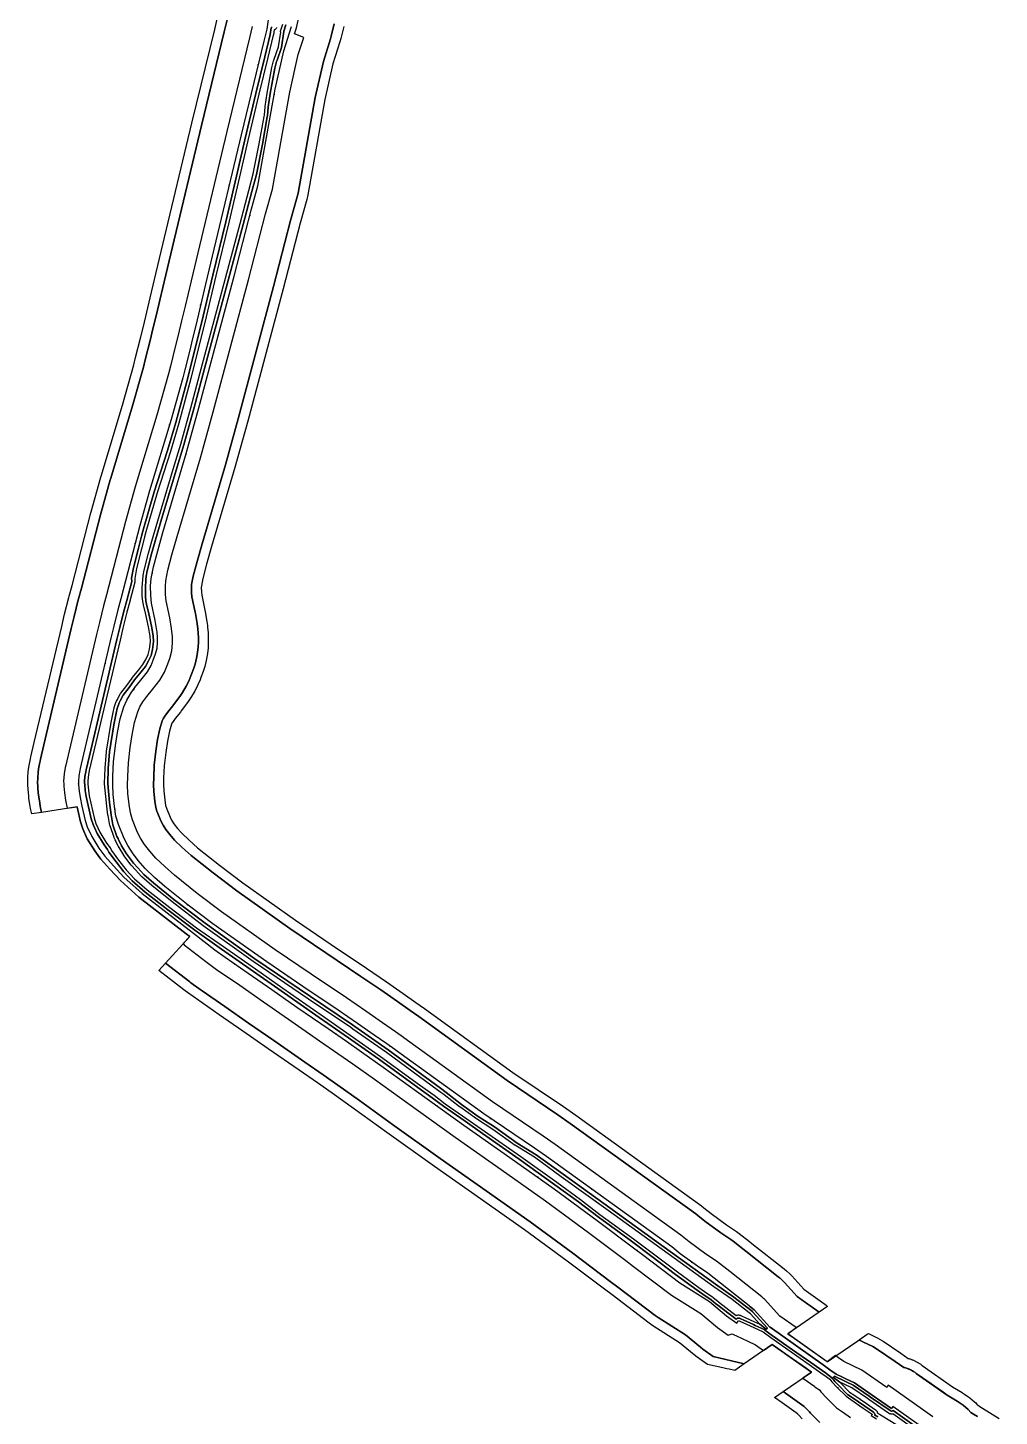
# Model space of a CAD drawing. Header units: inches. Extents: x 87989 to 118156, y 435697 to 451526.
# Drawn here: x 100431 to 101217, y 442864 to 443988 of the extents above; entities that cross this region are included whole.
import ezdxf

# ---------------------------------------------------------------- set-up
doc = ezdxf.new("R2010")
doc.units = ezdxf.units.IN
doc.header["$MEASUREMENT"] = 0
for name, color, linetype, true_color in [('As_waterkering_BWK', 7, 'Continuous', 0x7b8981), ('Beschermingszone_BWK', 7, 'Continuous', 0xcf890d), ('Grens_bebouwingsvrije_zone_BWK', 7, 'Continuous', 0x6789ae), ('Kernzone_BWK', 7, 'Continuous', 0xcb89af), ('Kunstwerken_BWK', 7, 'Continuous', 0xc78952), ('Referentiepunten_BWK', 7, 'Continuous', 0x178980)]:
    doc.layers.add(name, color=color, linetype=linetype, true_color=true_color)

msp = doc.modelspace()

# ---------------------------------------------------------------- linework, layer by layer
at = {"layer": 'As_waterkering_BWK'}
for points in [[(100626.6095, 444002.1875), (100624.3706, 443986.7505), (100624.3565, 443986.6913)], [(100991.3745, 442971.9413), (100981.0858, 442980.0477), (100972.6523, 442985.8175), (100958.7003, 442995.9085), (100952.0302, 443001.3494), (100850.6467, 443074.4293), (100840.9961, 443081.1459), (100799.9368, 443109.0253), (100728.1698, 443160.9321), (100727.961, 443161.0814), (100721.4585, 443165.6547), (100711.1174, 443172.8281), (100697.7185, 443182.1935), (100681.9416, 443192.9734), (100653.5325, 443212.0591), (100624.2773, 443231.9813), (100580.5909, 443262.7866), (100560.7327, 443277.8973), (100541.9034, 443292.9072), (100533.5799, 443300.24), (100525.894, 443307.6604), (100520.3211, 443313.9624), (100515.5889, 443320.1387), (100511.7623, 443326.1618), (100508.8377, 443331.7239), (100504.2024, 443343.1486), (100502.287, 443349.9181), (100501.0781, 443357.7087), (100500.042, 443367.4126), (100499.7027, 443375.1457), (100499.8433, 443382.3334), (100500.3338, 443393.929), (100501.8668, 443407.0179), (100503.5239, 443417.7104), (100505.7452, 443428.642), (100508.7196, 443438.4852), (100510.9958, 443443.7204), (100514.0428, 443448.902), (100517.677, 443453.9563), (100522.5158, 443459.9365), (100527.6953, 443466.7245), (100530.7376, 443471.8697), (100532.5111, 443476.1245), (100534.3522, 443481.1348), (100535.5454, 443485.8468), (100536.0042, 443490.3046), (100535.9459, 443494.4646), (100535.5313, 443498.8749), (100535.5243, 443498.9489), (100535.4041, 443500.2272), (100534.001, 443508.2048), (100531.1197, 443522.196), (100530.4068, 443528.5319), (100530.2276, 443536.2799), (100530.7168, 443542.1469), (100532.6329, 443551.5548), (100536.0233, 443564.6348), (100540.2004, 443579.5056), (100559.101, 443643.2938), (100569.3622, 443680.2069), (100597.8911, 443786.9857), (100611.691, 443840.3174), (100617.1273, 443859.8799), (100631.1763, 443938.0409), (100638.1878, 443969.2618), (100644.4055, 443988.841)], [(100624.3565, 443986.6913), (100622.0247, 443976.8927), (100603.5547, 443901.1126), (100580.2239, 443803.029), (100574.8241, 443780.2998), (100569.9044, 443759.7313), (100567.0948, 443748.0228), (100564.2659, 443736.3273), (100561.9269, 443726.8915), (100557.9774, 443711.0536), (100556.3717, 443704.6607), (100546.9398, 443670.943), (100529.4727, 443613.1114), (100521.6869, 443585.1258), (100506.3342, 443525.8165), (100506.2971, 443525.6843), (100503.8612, 443516.9788), (100500.5855, 443503.7558), (100498.2539, 443494.0089), (100476.0632, 443399.9964), (100473.3739, 443388.5316), (100473.3459, 443388.4124), (100472.9743, 443386.8282), (100472.2415, 443382.5389), (100471.8875, 443378.1598), (100471.9629, 443376.6235), (100472.0546, 443375.1503), (100472.5251, 443370.0849), (100473.2389, 443365.018), (100474.7779, 443358.0319)], [(100474.7779, 443358.0319), (100477.324, 443346.4742), (100479.1072, 443341.2066), (100482.6551, 443333.511), (100488.4728, 443323.97), (100492.4211, 443318.6639), (100492.5169, 443318.5352), (100493.2773, 443317.5133), (100500.2144, 443309.6096), (100508.617, 443300.6637), (100523.4304, 443287.4682), (100561.559, 443257.9103), (100561.623, 443257.8606), (100564.9449, 443255.2855)], [(100564.9449, 443255.2855), (100582.2901, 443241.8397), (100590.6772, 443235.76), (100609.1979, 443222.9327), (100628.3959, 443209.6141), (100648.7172, 443195.4231), (100673.8497, 443178.0814), (100688.7053, 443167.8144), (100700.8377, 443159.2898), (100718.4511, 443146.7245), (100745.3304, 443127.315), (100783.6163, 443099.9208), (100820.8003, 443073.718), (100856.6895, 443048.4656), (100891.674, 443022.687), (100922.0076, 442999.9176), (100922.0496, 442999.8861), (100928.3065, 442995.1926), (100958.5221, 442972.2038), (100982.4865, 442957.0841), (100996.2449, 442945.5747), (101004.447, 442939.7539), (101004.5109, 442939.7085)], [(101156.646, 442853.829), (101130.729, 442872.118), (101129.82, 442870.584), (101113.956, 442881.498), (101099.75, 442891.27), (101093.381, 442894.328), (101089.551, 442896.167), (101084.947, 442898.378), (101079.911, 442901.956), (101074.427, 442905.855), (101031.449, 442936.37), (101031.383, 442936.442), (101018.642, 442950.426), (101018.584, 442950.474), (101017.302, 442951.513), (100991.3745, 442971.9413)], [(101004.5109, 442939.7085), (101005.5449, 442941.2726), (101005.918, 442941.837), (101007.504, 442941.105), (101009.315, 442940.269), (101018.446, 442936.054), (101025.847, 442932.638), (101025.987, 442932.536), (101032.002, 442928.171), (101048.4335, 442916.5933), (101063.201, 442906.167), (101074.511, 442898.154), (101075.077, 442897.753), (101079.693, 442894.366), (101081.46, 442892.181), (101082.407, 442891.198), (101084.75, 442888.766), (101085.5, 442888.008), (101092.938, 442880.499), (101096.798, 442877.854), (101106.898, 442870.932), (101114.107, 442865.939), (101113.227, 442864.855), (101117.685, 442862.159)]]:
    msp.add_lwpolyline(points, dxfattribs=at)
at = {"layer": 'Beschermingszone_BWK'}
for points in [[(100592.2529, 443994.3308, 0), (100589.9423, 443984.6197, 0), (100571.4719, 443908.8381, 0), (100548.1186, 443810.6611, 0), (100542.7235, 443787.9519, 0), (100537.8125, 443767.4197, 0), (100535.0127, 443755.7521, 0), (100532.213, 443744.1764, 0), (100529.9019, 443734.8537, 0), (100525.9648, 443719.0654, 0), (100524.4731, 443713.1266, 0), (100515.2512, 443680.1597, 0), (100497.8821, 443622.6529, 0), (100497.6801, 443621.9564, 0), (100489.8171, 443593.6832, 0), (100474.468, 443534.3985, 0), (100472.0819, 443525.8712, 0), (100471.8294, 443524.9139, 0), (100468.5224, 443511.5621, 0), (100466.1479, 443501.6382, 0), (100443.9406, 443407.5551, 0), (100441.232, 443396.0085, 0), (100440.8464, 443394.3647, 0), (100440.4456, 443392.3853, 0), (100439.7128, 443388.096, 0), (100439.3488, 443385.1979, 0), (100438.9948, 443380.8188, 0), (100438.9272, 443376.5425, 0), (100439.0146, 443374.7899, 0), (100439.1183, 443373.1004, 0), (100439.196, 443372.0983, 0), (100439.6665, 443367.0329, 0), (100439.8478, 443365.4813, 0), (100440.5616, 443360.4144, 0), (100441.0116, 443357.9185, 0), (100442.0956, 443352.998, 0), (100434.1801, 443351.7436, 0), (100433.199, 443356.1975, 0), (100432.6399, 443359.2983, 0), (100431.926, 443364.3653, 0), (100431.7008, 443366.293, 0), (100431.2303, 443371.3584, 0), (100431.1338, 443372.6034, 0), (100431.0271, 443374.3454, 0), (100430.9368, 443376.1505, 0), (100431.0208, 443381.4634, 0), (100431.3748, 443385.8425, 0), (100431.827, 443389.4432, 0), (100432.5598, 443393.7325, 0), (100433.0578, 443396.1917, 0), (100433.4434, 443397.8355, 0), (100436.1533, 443409.3875, 0), (100458.3647, 443503.4878, 0), (100460.7495, 443513.4546, 0), (100464.0642, 443526.8376, 0), (100464.3778, 443528.0269, 0), (100466.7428, 443536.479, 0), (100481.9951, 443595.4004, 0), (100482.187, 443596.115, 0), (100489.9728, 443624.1006, 0), (100490.2238, 443624.966, 0), (100507.5691, 443682.394, 0), (100516.7401, 443715.1789, 0), (100518.2041, 443721.0076, 0), (100522.1382, 443736.784, 0), (100524.4427, 443746.0792, 0), (100527.2353, 443757.6258, 0), (100530.0327, 443769.2835, 0), (100534.9416, 443789.8069, 0), (100540.3354, 443812.5113, 0), (100563.6942, 443910.7109, 0), (100582.1647, 443986.4929, 0), (100584.4702, 443996.1828, 0)], [(100632.1475, 443988.1172, 0), (100632.0508, 443987.7012, 0), (100631.8838, 443987.3066, 0), (100631.6514, 443986.9473, 0), (100631.3604, 443986.6328, 0), (100631.0205, 443986.373, 0), (100630.6406, 443986.1758, 0), (100630.2324, 443986.0469, 0), (100629.6064, 443982.1191, 0), (100629.5645, 443981.9141, 0), (100625.0869, 443963.748, 0), (100617.7568, 443934.084, 0), (100609.0361, 443896.7324, 0), (100602.2979, 443867.2734, 0), (100593.4912, 443830.373, 0), (100583.1885, 443787.0059, 0), (100575.3271, 443753.8242, 0), (100562.7822, 443703.9902, 0), (100553.0908, 443667.9355, 0), (100553.0723, 443667.8691, 0), (100546.2715, 443645.0703, 0), (100535.6074, 443611.5176, 0), (100526.4199, 443579.8867, 0), (100525.4766, 443575.875, 0), (100525.4561, 443575.793, 0), (100522.8271, 443566.1016, 0), (100518.8867, 443550.2051, 0), (100517.4951, 443542.2344, 0), (100517.6123, 443539.918, 0), (100517.6035, 443539.5391, 0), (100517.5361, 443539.1641, 0), (100513.5762, 443523.8691, 0), (100513.5205, 443523.666, 0), (100511.124, 443515.1016, 0), (100511.1045, 443515.0293, 0), (100507.873, 443501.9824, 0), (100505.5508, 443492.2754, 0), (100483.3643, 443398.2793, 0), (100480.6758, 443386.8184, 0), (100480.6475, 443386.6992, 0), (100480.3281, 443385.3398, 0), (100479.6904, 443381.6035, 0), (100479.4023, 443378.041, 0), (100479.4512, 443377.041, 0), (100479.5303, 443375.7676, 0), (100479.5361, 443375.6914, 0), (100479.9766, 443370.9551, 0), (100480.625, 443366.3496, 0), (100484.5596, 443348.4902, 0), (100486.084, 443343.9863, 0), (100489.2842, 443337.0449, 0), (100494.6963, 443328.1699, 0), (100497.5576, 443324.3242, 0), (100497.7178, 443324.082, 0), (100497.8135, 443323.8984, 0), (100498.6396, 443322.1465, 0), (100504.3633, 443314.4004, 0), (100504.4092, 443314.3398, 0), (100510.4961, 443306.6016, 0), (100517.2334, 443299.3262, 0), (100527.627, 443290.3066, 0), (100545.8154, 443276.1152, 0), (100567.4102, 443259.6895, 0), (100567.4863, 443259.6348, 0), (100589.1553, 443244.4023, 0), (100615.041, 443226.2578, 0), (100637.2373, 443210.6133, 0), (100668.2207, 443189.0938, 0), (100691.7783, 443172.6465, 0), (100716.2656, 443155.4668, 0), (100747.9355, 443132.3945, 0), (100759.6104, 443124.0801, 0), (100759.667, 443124.0391, 0), (100768.6621, 443117.2441, 0), (100786.2637, 443105.1016, 0), (100800.377, 443095.0527, 0), (100829.7881, 443074.457, 0), (100858.9268, 443053.6953, 0), (100878.0576, 443039.7246, 0), (100893.7598, 443027.6953, 0), (100920.8535, 443007.918, 0), (100937.1836, 442995.6855, 0), (100956.4404, 442981.084, 0), (100973.8174, 442968.4668, 0), (100980.2334, 442963.8262, 0), (100984.8877, 442960.8906, 0), (100985.0264, 442960.7969, 0), (100985.2422, 442960.6387, 0), (100985.374, 442960.5352, 0), (100989.1338, 442957.3906, 0), (100989.6182, 442957.041, 0), (100989.6758, 442956.9961, 0), (101004.0742, 442945.9355, 0), (101004.168, 442945.9785, 0), (101004.5371, 442946.1152, 0), (101004.8398, 442946.2031, 0), (101005.2256, 442946.2793, 0), (101005.5391, 442946.3184, 0), (101005.9326, 442946.334, 0), (101006.2471, 442946.3223, 0), (101006.6387, 442946.2754, 0), (101006.9473, 442946.2148, 0), (101007.3262, 442946.1074, 0), (101007.6221, 442945.998, 0), (101007.8037, 442945.9219, 0), (101009.3896, 442945.1914, 0), (101010.752, 442944.5625, 0), (101011.2012, 442944.3555, 0), (101018.9844, 442940.7617, 0), (101020.332, 442940.1406, 0), (101023.083, 442938.8691, 0), (101028.2666, 442934.9154, 0), (101027.1777, 442934.1426, 0), (101027.0244, 442934.2539, 0), (101026.8467, 442934.3691, 0), (101026.6855, 442934.4531, 0), (101019.2842, 442937.8691, 0), (101017.9365, 442938.4922, 0), (101010.1533, 442942.084, 0), (101009.7041, 442942.293, 0), (101008.3418, 442942.9219, 0), (101006.7559, 442943.6523, 0), (101006.4609, 442943.7617, 0), (101006.1514, 442943.8242, 0), (101005.8369, 442943.8359, 0), (101005.5244, 442943.7969, 0), (101005.2207, 442943.7109, 0), (101004.9355, 442943.5781, 0), (101004.6738, 442943.4023, 0), (101004.4434, 442943.1875, 0), (101004.25, 442942.9395, 0), (101004.1221, 442942.7461, 0), (101003.9102, 442942.9102, 0), (100988.1533, 442955.0137, 0), (100987.5977, 442955.416, 0), (100983.7695, 442958.6172, 0), (100983.5537, 442958.7754, 0), (100978.833, 442961.7539, 0), (100972.3496, 442966.4414, 0), (100954.9512, 442979.0762, 0), (100935.6787, 442993.6895, 0), (100919.3672, 443005.9063, 0), (100892.2617, 443025.6934, 0), (100876.5596, 443037.7227, 0), (100857.4639, 443051.668, 0), (100828.3457, 443072.416, 0), (100798.9346, 443093.0098, 0), (100784.8281, 443103.0547, 0), (100767.1982, 443115.2168, 0), (100758.1602, 443122.043, 0), (100746.4736, 443130.3652, 0), (100714.8115, 443153.4336, 0), (100690.3447, 443170.5996, 0), (100666.792, 443187.043, 0), (100635.8037, 443208.5645, 0), (100613.6025, 443224.2129, 0), (100587.7188, 443242.3555, 0), (100565.9717, 443257.6445, 0), (100544.29, 443274.1348, 0), (100526.0381, 443288.375, 0), (100515.4922, 443297.5273, 0), (100508.5928, 443304.9766, 0), (100502.3984, 443312.8535, 0), (100496.4834, 443320.8574, 0), (100495.5527, 443322.832, 0), (100492.6221, 443326.7695, 0), (100487.0742, 443335.8672, 0), (100483.7588, 443343.0605, 0), (100482.1475, 443347.8184, 0), (100478.1631, 443365.9063, 0), (100477.4932, 443370.666, 0), (100477.04, 443375.5371, 0), (100476.9551, 443376.9023, 0), (100476.8975, 443378.0801, 0), (100477.207, 443381.916, 0), (100477.877, 443385.8359, 0), (100478.2139, 443387.2715, 0), (100478.2422, 443387.3906, 0), (100480.9307, 443398.8516, 0), (100503.1182, 443492.8535, 0), (100505.4434, 443502.5723, 0), (100508.6963, 443515.7031, 0), (100511.1123, 443524.3359, 0), (100511.1621, 443524.5156, 0), (100515.1162, 443539.791, 0), (100514.9834, 443542.3887, 0), (100516.4385, 443550.7227, 0), (100520.4072, 443566.7305, 0), (100523.043, 443576.4473, 0), (100524.001, 443580.5215, 0), (100533.2148, 443612.2441, 0), (100543.8818, 443645.8066, 0), (100550.6768, 443668.584, 0), (100560.3633, 443704.6191, 0), (100572.8994, 443754.418, 0), (100580.7559, 443787.582, 0), (100591.0586, 443830.9512, 0), (100599.8633, 443867.8438, 0), (100606.5996, 443897.2949, 0), (100615.3262, 443934.6699, 0), (100622.6602, 443964.3477, 0), (100627.1377, 443982.5117, 0), (100627.9609, 443987.6816, 0), (100628.7549, 443988.4766, 0)], [(100639.5869, 443990.1875, 0), (100637.958, 443985.0586, 0), (100638.2021, 443984.8027, 0), (100636.123, 443971.8418, 0), (100632.6592, 443961.6387, 0), (100632.2607, 443960.6289, 0), (100630.9375, 443955.1387, 0), (100627.1016, 443934.5664, 0), (100625.5137, 443923.7188, 0), (100624.8047, 443916.6563, 0), (100624.6309, 443915.6602, 0), (100620.71, 443893.6055, 0), (100615.8447, 443869.2207, 0), (100612.1221, 443855.4141, 0), (100605.3086, 443828.7871, 0), (100596.3438, 443795.5957, 0), (100584.3291, 443751.3848, 0), (100573.7275, 443711.1855, 0), (100565.2666, 443679.5547, 0), (100558.0254, 443653.3301, 0), (100557.1182, 443650.2715, 0), (100551.0332, 443629.9648, 0), (100538.6641, 443588.2266, 0), (100533.6367, 443571.6914, 0), (100531.0566, 443562.0996, 0), (100527.6172, 443548.3418, 0), (100526.7578, 443544.1074, 0), (100526.4932, 443541.1973, 0), (100526.0967, 443534.582, 0), (100526.0967, 443528.0352, 0), (100526.4268, 443524, 0), (100526.8896, 443521.5527, 0), (100528.874, 443513.7461, 0), (100530.9912, 443503.627, 0), (100532.4463, 443495.9531, 0), (100532.7109, 443491.2578, 0), (100531.917, 443484.709, 0), (100530.7266, 443480.0117, 0), (100528.6758, 443475.5801, 0), (100526.1621, 443471.1484, 0), (100522.7891, 443466.7832, 0), (100517.3652, 443460.168, 0), (100513.0479, 443454.0645, 0), (100508.0957, 443447.916, 0), (100505.8115, 443443.3691, 0), (100505.7773, 443443.2676, 0), (100504.9082, 443441.6816, 0), (100503.1504, 443437.0527, 0), (100502.3496, 443433.1816, 0), (100500.498, 443423.7891, 0), (100496.9922, 443402.0918, 0), (100496, 443388.5332, 0), (100495.6025, 443376.4277, 0), (100496.9922, 443360.8828, 0), (100498.3145, 443350.9609, 0), (100499.8359, 443342.8262, 0), (100503.0771, 443333.5645, 0), (100504.0244, 443331.8887, 0), (100504.4131, 443330.8398, 0), (100506.4307, 443326.6074, 0), (100506.877, 443325.873, 0), (100510.7207, 443319.543, 0), (100516.5742, 443311.7559, 0), (100519.9043, 443308.1465, 0), (100524.8691, 443302.7676, 0), (100533.0127, 443295.6797, 0), (100549.2285, 443282.457, 0), (100574.3184, 443263.2383, 0), (100614.75, 443234.4551, 0), (100659.5361, 443203.9473, 0), (100693.5713, 443180.9531, 0), (100695.4404, 443179.6914, 0), (100722.5254, 443160.7402, 0), (100764.8027, 443129.7461, 0), (100769.4209, 443126.4473, 0), (100781.8828, 443116.6719, 0), (100795.4424, 443107.0156, 0), (100808.4697, 443098.5527, 0), (100826.8223, 443085.4414, 0), (100842.2471, 443076.0117, 0), (100864.043, 443060.2227, 0), (100901.9395, 443032.9844, 0), (100945.6553, 443001.2891, 0), (100987.3066, 442971.1484, 0), (101002.2588, 442960.8203, 0), (101016.0537, 442949.9512, 0), (101017.2051, 442949.0176, 0), (101017.2617, 442948.9707, 0), (101029.3604, 442935.6914, 0), (101028.2666, 442934.9154, 0), (101023.083, 442938.8691, 0), (101015.541, 442947.1484, 0), (101014.4932, 442947.998, 0), (101000.7725, 442958.8066, 0), (100985.8633, 442969.1074, 0), (100944.1885, 442999.2637, 0), (100900.4756, 443030.957, 0), (100862.5801, 443058.1953, 0), (100840.8594, 443073.9297, 0), (100825.5176, 443083.3086, 0), (100825.3691, 443083.4082, 0), (100807.0615, 443096.4863, 0), (100794.0811, 443104.918, 0), (100793.9922, 443104.9785, 0), (100780.4326, 443114.6367, 0), (100780.3398, 443114.7051, 0), (100767.9219, 443124.4473, 0), (100763.3369, 443127.7227, 0), (100721.0693, 443158.709, 0), (100694.0234, 443177.6309, 0), (100692.1719, 443178.8828, 0), (100658.1328, 443201.8789, 0), (100613.3213, 443232.4043, 0), (100572.8682, 443261.2031, 0), (100572.7979, 443261.2539, 0), (100547.709, 443280.4727, 0), (100547.6494, 443280.5195, 0), (100531.4336, 443293.7422, 0), (100531.3721, 443293.793, 0), (100523.2275, 443300.8809, 0), (100523.0322, 443301.0723, 0), (100518.0664, 443306.4512, 0), (100514.7363, 443310.0605, 0), (100514.5762, 443310.2539, 0), (100508.7227, 443318.0391, 0), (100508.584, 443318.2441, 0), (100504.7402, 443324.5762, 0), (100504.2939, 443325.3105, 0), (100504.1748, 443325.5313, 0), (100502.1563, 443329.7637, 0), (100502.0684, 443329.9727, 0), (100501.75, 443330.834, 0), (100500.9014, 443332.334, 0), (100500.7227, 443332.7246, 0), (100497.4766, 443342, 0), (100497.3789, 443342.3652, 0), (100495.8574, 443350.502, 0), (100495.8369, 443350.6309, 0), (100494.5137, 443360.5527, 0), (100494.502, 443360.6602, 0), (100493.1133, 443376.2051, 0), (100493.1045, 443376.5098, 0), (100493.501, 443388.6152, 0), (100493.5068, 443388.7148, 0), (100494.499, 443402.2754, 0), (100494.5244, 443402.4902, 0), (100498.0293, 443424.1875, 0), (100498.0449, 443424.2715, 0), (100499.8994, 443433.6758, 0), (100500.7021, 443437.5586, 0), (100500.8135, 443437.9395, 0), (100502.5703, 443442.5703, 0), (100502.7158, 443442.8848, 0), (100503.5156, 443444.3438, 0), (100503.5781, 443444.4902, 0), (100505.8623, 443449.0391, 0), (100505.9307, 443449.166, 0), (100506.1494, 443449.4844, 0), (100511.0518, 443455.5703, 0), (100515.3232, 443461.6113, 0), (100515.4316, 443461.7539, 0), (100520.8105, 443468.3125, 0), (100520.8555, 443468.3691, 0), (100524.0752, 443472.5371, 0), (100526.4502, 443476.7246, 0), (100528.3604, 443480.8516, 0), (100529.4541, 443485.168, 0), (100530.2021, 443491.3379, 0), (100529.959, 443495.6484, 0), (100528.5391, 443503.1367, 0), (100526.4385, 443513.1816, 0), (100524.4668, 443520.9355, 0), (100524.4336, 443521.0879, 0), (100523.9707, 443523.5352, 0), (100523.9355, 443523.7949, 0), (100523.6045, 443527.8301, 0), (100523.5967, 443528.0352, 0), (100523.5967, 443534.582, 0), (100523.6006, 443534.7324, 0), (100523.9971, 443541.3477, 0), (100524.0029, 443541.4238, 0), (100524.2676, 443544.334, 0), (100524.3076, 443544.6055, 0), (100525.168, 443548.8379, 0), (100525.1924, 443548.9473, 0), (100528.6377, 443562.7266, 0), (100531.2227, 443572.3398, 0), (100531.2451, 443572.418, 0), (100536.2695, 443588.9453, 0), (100548.6377, 443630.6797, 0), (100554.7227, 443650.9863, 0), (100555.6221, 443654.0176, 0), (100562.8545, 443680.209, 0), (100571.3115, 443711.8262, 0), (100581.9141, 443752.0313, 0), (100593.9307, 443796.25, 0), (100602.8916, 443829.4238, 0), (100609.7041, 443856.0488, 0), (100613.4092, 443869.791, 0), (100618.2529, 443894.0684, 0), (100622.1689, 443916.0938, 0), (100622.3262, 443916.9961, 0), (100623.0264, 443923.9688, 0), (100623.04, 443924.082, 0), (100624.627, 443934.9297, 0), (100624.6436, 443935.0254, 0), (100628.4795, 443955.5977, 0), (100628.5068, 443955.7246, 0), (100629.8301, 443961.2148, 0), (100629.9355, 443961.5488, 0), (100630.3115, 443962.5, 0), (100633.6875, 443972.4453, 0), (100635.5869, 443984.2832, 0), (100635.4922, 443984.6602, 0), (100635.458, 443985.0488, 0), (100635.4863, 443985.4355, 0), (100635.5752, 443985.8145, 0), (100637.1777, 443990.8594, 0)], [(100686.5969, 443988.8765, 0), (100684.2559, 443979.2001, 0), (100683.4824, 443976.4314, 0), (100677.8022, 443958.545, 0), (100671.3734, 443929.9185, 0), (100657.4807, 443852.6266, 0), (100656.6304, 443848.9021, 0), (100651.292, 443829.6923, 0), (100637.5428, 443776.5588, 0), (100608.9186, 443669.425, 0), (100598.5074, 443631.9795, 0), (100579.5939, 443568.1374, 0), (100575.6077, 443553.9462, 0), (100572.5924, 443542.3135, 0), (100571.3743, 443536.3324, 0), (100571.2671, 443535.047, 0), (100571.3537, 443531.3034, 0), (100571.6537, 443528.6365, 0), (100574.1583, 443516.4747, 0), (100574.3812, 443515.3069, 0), (100575.7843, 443507.3293, 0), (100576.2242, 443504.0647, 0), (100576.3478, 443502.7494, 0), (100576.7659, 443498.3022, 0), (100576.9419, 443495.0396, 0), (100577.0002, 443490.8796, 0), (100576.7888, 443486.1068, 0), (100576.3299, 443481.6489, 0), (100575.291, 443475.7825, 0), (100574.0978, 443471.0705, 0), (100572.8362, 443466.9933, 0), (100570.9951, 443461.983, 0), (100570.3551, 443460.35, 0), (100568.5816, 443456.0952, 0), (100566.0298, 443451.0019, 0), (100562.9875, 443445.8567, 0), (100560.2901, 443441.8532, 0), (100555.1106, 443435.0652, 0), (100554.3889, 443434.1469, 0), (100550.2841, 443429.0738, 0), (100548.4305, 443426.4958, 0), (100547.6016, 443425.0863, 0), (100547.2742, 443424.3333, 0), (100545.5442, 443418.6082, 0), (100543.8935, 443410.4847, 0), (100542.4998, 443401.4918, 0), (100541.2328, 443390.6734, 0), (100540.8264, 443381.066, 0), (100540.7203, 443375.644, 0), (100540.9464, 443370.4906, 0), (100541.7428, 443363.0315, 0), (100542.4188, 443358.6752, 0), (100543.0407, 443356.4772, 0), (100546.0689, 443349.0136, 0), (100547.2698, 443346.7298, 0), (100549.2296, 443343.6449, 0), (100551.9895, 443340.0428, 0), (100555.5356, 443336.0328, 0), (100561.3844, 443330.386, 0), (100568.249, 443324.3385, 0), (100585.9282, 443310.2454, 0), (100604.8264, 443295.8651, 0), (100647.6314, 443265.6815, 0), (100676.5031, 443246.0199, 0), (100704.9386, 443226.9161, 0), (100721.028, 443215.9222, 0), (100734.5463, 443206.4746, 0), (100744.9362, 443199.2669, 0), (100751.8916, 443194.3725, 0), (100823.4718, 443142.6032, 0), (100864.2224, 443114.9317, 0), (100874.3445, 443107.8852, 0), (100976.0048, 443034.6093, 0), (100977.946, 443033.12, 0), (100983.6932, 443028.4319, 0), (100996.2455, 443019.3532, 0), (101004.2364, 443013.8863, 0), (101006.46, 443012.2526, 0), (101014.8232, 443005.6632, 0), (101016.7487, 443004.1461, 0), (101042.8965, 442983.5418, 0), (101044.6453, 442982.1245, 0), (101044.9256, 442981.8825, 0), (101047.3463, 442979.6905, 0), (101047.763, 442979.2846, 0), (101048.822, 442978.1753, 0), (101048.9491, 442978.0391, 0), (101058.7826, 442967.2462, 0), (101075.8502, 442955.128, 0), (101076.9105, 442954.2268, 0), (101077.7986, 442953.1554, 0), (101077.3439, 442952.841, 0), (101071.2187, 442948.6052, 0), (101055.5218, 442959.7501, 0), (101053.4489, 442961.2219, 0), (101043.0355, 442972.6512, 0), (101041.9765, 442973.7605, 0), (101039.5558, 442975.9525, 0), (101039.1836, 442976.2541, 0), (101037.9025, 442977.2922, 0), (101011.7976, 442997.8623, 0), (101009.4671, 442999.6985, 0), (101001.5089, 443005.9687, 0), (100999.7192, 443007.2837, 0), (100991.642, 443012.8097, 0), (100978.8166, 443022.0859, 0), (100972.8893, 443026.9209, 0), (100971.3268, 443028.1195, 0), (100869.7205, 443101.3572, 0), (100859.6905, 443108.3394, 0), (100818.8796, 443136.0514, 0), (100747.2426, 443187.8621, 0), (100740.3552, 443192.7084, 0), (100729.9748, 443199.9094, 0), (100716.4798, 443209.341, 0), (100700.4514, 443220.2931, 0), (100672.0211, 443239.3934, 0), (100643.0745, 443259.1059, 0), (100600.0976, 443289.4108, 0), (100581.012, 443303.9335, 0), (100563.1084, 443318.2056, 0), (100555.9591, 443324.5038, 0), (100549.7519, 443330.4967, 0), (100545.8103, 443334.954, 0), (100542.6655, 443339.0583, 0), (100540.3415, 443342.7165, 0), (100538.8043, 443345.64, 0), (100535.4625, 443353.8765, 0), (100534.5882, 443356.9665, 0), (100533.8082, 443361.9929, 0), (100532.9651, 443369.89, 0), (100532.7169, 443375.5467, 0), (100532.8297, 443381.3133, 0), (100533.2525, 443391.3087, 0), (100534.5714, 443402.57, 0), (100536.0165, 443411.8946, 0), (100537.7786, 443420.566, 0), (100539.7514, 443427.0946, 0), (100540.459, 443428.7222, 0), (100541.7207, 443430.8677, 0), (100543.9217, 443433.9289, 0), (100548.1698, 443439.179, 0), (100548.7506, 443439.9182, 0), (100553.9301, 443446.7061, 0), (100556.1012, 443449.9285, 0), (100559.1435, 443455.0737, 0), (100561.1974, 443459.1731, 0), (100562.9709, 443463.428, 0), (100563.4861, 443464.7423, 0), (100565.3272, 443469.7526, 0), (100566.3426, 443473.0343, 0), (100567.5357, 443477.7462, 0), (100568.372, 443482.468, 0), (100568.8308, 443486.9259, 0), (100569.001, 443490.7674, 0), (100568.9426, 443494.9274, 0), (100568.801, 443497.5534, 0), (100568.3829, 443502.0007, 0), (100568.2593, 443503.3159, 0), (100567.9053, 443505.9435, 0), (100566.5022, 443513.9211, 0), (100566.3228, 443514.8611, 0), (100563.7447, 443527.3798, 0), (100563.364, 443530.7626, 0), (100563.2594, 443535.2876, 0), (100563.4411, 443537.4669, 0), (100564.7954, 443544.1167, 0), (100567.8839, 443556.0318, 0), (100571.9074, 443570.3556, 0), (100590.8184, 443634.1872, 0), (100601.2002, 443671.5288, 0), (100629.8059, 443778.5933, 0), (100643.565, 443831.7655, 0), (100648.9225, 443851.0441, 0), (100649.6068, 443854.0419, 0), (100663.5301, 443931.5034, 0), (100670.0726, 443960.636, 0), (100675.8576, 443978.8528, 0), (100676.4802, 443981.0813, 0), (100678.8705, 443990.9615, 0)], [(101199.1831, 442864.1857, 0), (101196.1441, 442866.07, 0), (101193.927, 442867.3192, 0), (101191.7157, 442869.9083, 0), (101187.7781, 442873.2714, 0), (101186.9715, 442873.8392, 0), (101184.3861, 442875.602, 0), (101182.7799, 442876.6304, 0), (101174.6764, 442881.4947, 0), (101171.4166, 442883.7951, 0), (101154.8986, 442895.4514, 0), (101149.7558, 442899.0806, 0), (101149.4186, 442899.3426, 0), (101149.0768, 442899.5986, 0), (101148.7305, 442899.8485, 0), (101148.38, 442900.0923, 0), (101148.0251, 442900.3299, 0), (101147.6662, 442900.5612, 0), (101147.3032, 442900.7862, 0), (101146.9364, 442901.0047, 0), (101146.5657, 442901.2168, 0), (101146.1914, 442901.4223, 0), (101145.8135, 442901.6212, 0), (101145.4322, 442901.8134, 0), (101145.0475, 442901.9988, 0), (101144.6597, 442902.1775, 0), (101144.2687, 442902.3493, 0), (101143.8748, 442902.5142, 0), (101143.4781, 442902.6722, 0), (101143.0786, 442902.8231, 0), (101142.6766, 442902.967, 0), (101142.272, 442903.1038, 0), (101141.8652, 442903.2334, 0), (101141.4561, 442903.3559, 0), (101141.0449, 442903.4712, 0), (101140.6318, 442903.5792, 0), (101140.2168, 442903.6799, 0), (101139.8001, 442903.7733, 0), (101132.6593, 442908.686, 0), (101118.4524, 442918.4586, 0), (101114.7317, 442920.6732, 0), (101114.0441, 442921.0135, 0), (101114.0335, 442921.0187, 0), (101107.6647, 442924.0766, 0), (101103.8359, 442925.915, 0), (101103.4494, 442926.1006, 0), (101110.1307, 442930.6576, 0), (101111.0853, 442931.3086, 0), (101111.1274, 442931.2884, 0), (101117.5389, 442928.2097, 0), (101118.2798, 442927.8433, 0), (101118.7776, 442927.5745, 0), (101122.5441, 442925.333, 0), (101122.9863, 442925.0498, 0), (101137.1935, 442915.2771, 0), (101143.1653, 442911.1849, 0), (101143.683, 442911.0394, 0), (101144.2269, 442910.8766, 0), (101144.7679, 442910.7042, 0), (101145.3058, 442910.5223, 0), (101145.8318, 442910.3342, 0), (101146.3715, 442910.1303, 0), (101146.8991, 442909.9202, 0), (101147.4228, 442909.701, 0), (101147.9426, 442909.4725, 0), (101148.4583, 442909.235, 0), (101148.9698, 442908.9884, 0), (101149.4768, 442908.7328, 0), (101149.9793, 442908.4684, 0), (101150.477, 442908.1951, 0), (101150.9587, 442907.9197, 0), (101151.4577, 442907.6226, 0), (101151.9402, 442907.3234, 0), (101152.4176, 442907.0159, 0), (101152.8894, 442906.6999, 0), (101153.3555, 442906.3757, 0), (101153.8159, 442906.0434, 0), (101154.2704, 442905.703, 0), (101154.5177, 442905.5117, 0), (101179.0482, 442888.201, 0), (101186.8972, 442883.4895, 0), (101187.0936, 442883.3677, 0), (101188.6998, 442882.3393, 0), (101188.8928, 442882.2118, 0), (101191.5274, 442880.415, 0), (101192.3831, 442879.8131, 0), (101192.9471, 442879.3772, 0), (101196.9113, 442875.9915, 0), (101197.7989, 442875.1039, 0), (101199.0893, 442873.593, 0), (101200.1077, 442873.019, 0), (101200.3598, 442872.8691, 0), (101203.412, 442870.9766, 0), (101216.8541, 442862.5697, 0)], [(101118.7246, 442863.8672, 0), (101116.0488, 442865.4863, 0), (101116.0996, 442865.8223, 0), (101116.0918, 442866.1641, 0), (101116.0273, 442866.498, 0), (101115.9043, 442866.8164, 0), (101115.7305, 442867.1074, 0), (101115.5078, 442867.3672, 0), (101115.2461, 442867.584, 0), (101108.0332, 442872.5781, 0), (101097.9277, 442879.5039, 0), (101094.2246, 442882.041, 0), (101086.9219, 442889.416, 0), (101086.1816, 442890.1641, 0), (101083.8477, 442892.5859, 0), (101082.9609, 442893.5059, 0), (101081.834, 442894.9004, 0), (101082.7526, 442895.8191, 0), (101087.9688, 442891.916, 0), (101088.6973, 442891.1738, 0), (101095.834, 442883.9687, 0), (101099.3418, 442881.5664, 0), (101109.4512, 442874.6367, 0), (101116.6699, 442869.6387, 0), (101116.834, 442869.5137, 0), (101117.0977, 442869.2969, 0), (101117.4043, 442868.9961, 0), (101117.627, 442868.7383, 0), (101117.8789, 442868.3887, 0), (101118.0527, 442868.0957, 0), (101118.2402, 442867.709, 0), (101118.3613, 442867.3906, 0), (101118.4844, 442866.9551, 0), (101120.0254, 442866.002, 0), (101136.584, 442855.8457, 0)], [(101150.6934, 442851.9902, 0), (101130.9102, 442866.2227, 0), (101130.5234, 442866.1426, 0), (101130.2051, 442866.1035, 0), (101129.8027, 442866.0879, 0), (101129.4805, 442866.0996, 0), (101129.0801, 442866.1484, 0), (101128.7656, 442866.2129, 0), (101128.3789, 442866.3242, 0), (101128.0781, 442866.4375, 0), (101127.7148, 442866.6113, 0), (101127.4355, 442866.7715, 0), (101127.2695, 442866.877, 0), (101111.4063, 442877.791, 0), (101110.1816, 442878.6309, 0), (101097.4883, 442887.3652, 0), (101091.4336, 442890.2715, 0), (101087.9688, 442891.916, 0), (101082.7526, 442895.8191, 0), (101083.7266, 442896.793, 0), (101083.7891, 442896.748, 0), (101084.082, 442896.5742, 0), (101086.918, 442895.2129, 0), (101088.6855, 442894.3633, 0), (101092.5156, 442892.5254, 0), (101098.7441, 442889.5352, 0), (101111.5996, 442880.6914, 0), (101112.8223, 442879.8496, 0), (101128.6855, 442868.9355, 0), (101128.9648, 442868.7754, 0), (101129.2656, 442868.6621, 0), (101129.5801, 442868.5977, 0), (101129.9004, 442868.5859, 0), (101130.2188, 442868.625, 0), (101130.5273, 442868.7148, 0), (101130.8184, 442868.8516, 0), (101131.082, 442869.0352, 0), (101131.166, 442869.1172, 0), (101153.6855, 442852.8594, 0)], [(101057.5608, 442862.2201, 0), (101055.0407, 442864.8335, 0), (101054.0935, 442865.8167, 0), (101053.5898, 442866.3872, 0), (101052.646, 442867.0745, 0), (101041.2586, 442875.1424, 0), (101035.1049, 442879.4871, 0), (101042.16, 442884.2989, 0), (101045.878, 442881.6739, 0), (101057.2889, 442873.5894, 0), (101058.988, 442872.3488, 0), (101059.8549, 442871.3671, 0), (101060.802, 442870.384, 0), (101063.2849, 442867.8087, 0), (101064.1804, 442866.9017, 0), (101071.6243, 442859.3868, 0)]]:
    msp.add_polyline3d(points, dxfattribs=at)
msp.add_polyline3d([(101010.5537, 442906.6553, 0), (101002.9123, 442901.3713, 0), (100998.4236, 442902.3697, 0), (100996.5319, 442902.6109, 0), (100993.1803, 442903.5359, 0), (100980.7397, 442906.3029, 0), (100972.5163, 442912.1389, 0), (100969.9379, 442914.1273, 0), (100958.2862, 442923.8743, 0), (100936.6447, 442937.5285, 0), (100933.6966, 442939.5741, 0), (100903.5925, 442962.4787, 0), (100897.418, 442967.1098, 0), (100867.2062, 442989.7878, 0), (100832.7292, 443015.1924, 0), (100797.1951, 443040.1949, 0), (100759.8788, 443066.4917, 0), (100721.4002, 443094.0233, 0), (100694.5444, 443113.416, 0), (100677.1462, 443125.8273, 0), (100665.2641, 443134.1761, 0), (100650.5519, 443144.344, 0), (100625.3375, 443161.7426, 0), (100604.9736, 443175.963, 0), (100585.8405, 443189.2365, 0), (100567.333, 443202.0548, 0), (100566.6142, 443202.5641, 0), (100558.227, 443208.6438, 0), (100557.1708, 443209.4357, 0), (100536.9531, 443225.1082, 0), (100542.3494, 443231.0472, 0), (100562.0721, 443215.7584, 0), (100562.9222, 443215.1211, 0), (100571.3094, 443209.0414, 0), (100571.888, 443208.6314, 0), (100590.3981, 443195.8113, 0), (100609.5438, 443182.5291, 0), (100629.8994, 443168.3144, 0), (100655.0978, 443150.9269, 0), (100669.8383, 443140.7401, 0), (100681.7692, 443132.357, 0), (100699.2091, 443119.9152, 0), (100726.0695, 443100.5192, 0), (100764.5105, 443073.0144, 0), (100801.801, 443046.736, 0), (100837.4044, 443021.6847, 0), (100871.9804, 442996.2071, 0), (100902.2201, 442973.5082, 0), (100908.4147, 442968.8619, 0), (100938.5406, 442945.9409, 0), (100940.9134, 442944.2944, 0), (100963.0082, 442930.3543, 0), (100975.071, 442920.2633, 0), (100977.1462, 442918.663, 0), (100985.3697, 442912.827, 0)], close=True, dxfattribs=at)
at = {"layer": 'Grens_bebouwingsvrije_zone_BWK'}
for points in [[(101163.2024, 442863.8893), (101127.0302, 442889.4152), (101126.0425, 442887.7484), (101105.7836, 442901.6846), (101091.0634, 442908.7528), (101086.8628, 442911.7372), (101084.433, 442913.4647), (101077.6263, 442908.4883), (101045.8414, 442931.0569), (101052.5507, 442936.1046), (101039.4483, 442945.4075), (101026.9435, 442959.1322), (101026.1874, 442959.758), (101024.7935, 442960.8877), (100998.801, 442981.3671), (100988.195, 442989.7236), (100979.5576, 442995.6328), (100966.0153, 443005.4276), (100959.3378, 443010.8745), (100857.5831, 443084.2219), (100847.7943, 443091.0348), (100806.8251, 443118.8529), (100735.1757, 443170.6747), (100734.9023, 443170.8701), (100728.3301, 443175.4925), (100717.9747, 443182.6759), (100704.541, 443192.0656), (100688.6725, 443202.908), (100660.2556, 443221.999), (100631.1127, 443241.8448), (100587.6842, 443272.4681), (100568.107, 443287.365), (100549.6143, 443302.1066), (100541.7178, 443309.0632), (100534.5696, 443315.9645), (100529.5899, 443321.5957), (100525.4349, 443327.0185), (100522.1547, 443332.1817), (100519.7347, 443336.7843), (100515.5697, 443347.0497), (100514.0329, 443352.4812), (100512.98, 443359.2666), (100512.0141, 443368.3135), (100511.7079, 443375.2915), (100511.8383, 443381.9625), (100512.3042, 443392.9762), (100513.7594, 443405.4005), (100515.3394, 443415.5956), (100517.3937, 443425.7053), (100520.0039, 443434.3432), (100521.7097, 443438.2665), (100524.1075, 443442.3441), (100527.2205, 443446.6736), (100531.952, 443452.5212), (100537.6645, 443460.0077), (100541.4923, 443466.4814), (100543.6862, 443471.7446), (100545.8316, 443477.5829), (100547.3928, 443483.7485), (100548.0129, 443489.7727), (100547.938, 443495.1114), (100547.3063, 443501.8307), (100545.7895, 443510.4548), (100542.9833, 443524.081), (100542.3912, 443529.3431), (100542.2392, 443535.9191), (100542.6165, 443540.4451), (100544.3283, 443548.85), (100547.609, 443561.5064), (100551.7302, 443576.1783), (100570.6354, 443639.9821), (100580.94, 443677.0512), (100609.4967, 443783.9338), (100623.2815, 443837.2077), (100628.8391, 443857.2061), (100642.9413, 443935.6636), (100649.7823, 443966.1251), (100654.1765, 443979.9623), (100646.7034, 443982.8611), (100648.2604, 443987.764), (100650.8624, 443998.5196)], [(100612.572, 443989.0052), (100610.3583, 443979.7025), (100591.8882, 443903.9219), (100568.5492, 443805.8043), (100563.1511, 443783.0824), (100558.2346, 443762.5271), (100555.4286, 443750.8334), (100552.6102, 443739.1815), (100550.2814, 443729.7869), (100546.3365, 443713.967), (100544.7722, 443707.7392), (100535.4167, 443674.2945), (100517.9471, 443616.4548), (100510.0969, 443588.2379), (100494.741, 443528.918), (100492.2566, 443520.039), (100488.926, 443506.5945), (100486.5789, 443496.7832), (100464.3823, 443402.745), (100461.691, 443391.2722), (100461.663, 443391.153), (100461.2075, 443389.2111), (100460.3234, 443384.0357), (100459.8638, 443378.35), (100459.9812, 443375.9567), (100460.0891, 443374.2225), (100460.6028, 443368.6922), (100461.4206, 443362.887), (100462.9188, 443356.2981), (100470.7892, 443357.5455), (100470.8716, 443357.1714), (100473.4649, 443345.3994), (100475.3862, 443339.7239), (100479.1195, 443331.6261), (100485.1536, 443321.7301), (100489.2121, 443316.276), (100489.3079, 443316.1473), (100490.1646, 443314.9959), (100497.2527, 443306.9203), (100505.8233, 443297.7953), (100520.8718, 443284.3906), (100559.1082, 443254.749), (100559.1723, 443254.6993), (100561.9112, 443252.5761), (100556.7211, 443246.864), (100557.5929, 443245.8014), (100575.0908, 443232.2373), (100583.7388, 443225.9685), (100602.3616, 443213.0704), (100621.5406, 443199.7649), (100641.8743, 443185.5654), (100667.0308, 443168.2071), (100681.8445, 443157.9691), (100693.9036, 443149.4959), (100711.454, 443136.9756), (100738.3264, 443117.571), (100776.6686, 443090.1365), (100813.8915, 443063.9063), (100849.6767, 443038.7271), (100884.5127, 443013.0579), (100914.8037, 442990.3205), (100914.8457, 442990.289), (100921.0731, 442985.6177), (100951.6744, 442962.3354), (100975.4035, 442947.3642), (100988.911, 442936.0646), (100997.502, 442929.9678), (100997.566, 442929.9224), (101000.8893, 442930.9415), (101002.4753, 442930.2095), (101004.2855, 442929.3738), (101013.4166, 442925.1588), (101019.7055, 442922.2561), (101026.1797, 442917.4608), (101033.2848, 442922.3739), (101065.0817, 442899.9324), (101058.0965, 442895.1682), (101067.5738, 442888.3624), (101068.0584, 442888.0191), (101071.3402, 442885.6111), (101072.4567, 442884.2304), (101073.7649, 442882.8724), (101076.1636, 442880.3827), (101076.9698, 442879.5679), (101085.2146, 442871.2443), (101090.0149, 442867.955), (101096.6151, 442863.4316)]]:
    msp.add_lwpolyline(points, dxfattribs=at)
at = {"layer": 'Kernzone_BWK'}
for points in [[(101071.6243, 442859.3868), (101064.1804, 442866.9017), (101063.2849, 442867.8087), (101060.802, 442870.384), (101059.8549, 442871.3671), (101058.988, 442872.3488), (101057.2889, 442873.5894), (101045.878, 442881.6739), (101042.16, 442884.2989), (101065.0817, 442899.9324), (101060.8913, 442902.9012), (101046.128, 442913.3246), (101033.2848, 442922.3739), (101010.5537, 442906.6553), (100985.3697, 442912.827), (100977.1462, 442918.663), (100975.071, 442920.2633), (100963.0082, 442930.3543), (100940.9134, 442944.2944), (100938.5406, 442945.9409), (100908.4147, 442968.8619), (100902.2201, 442973.5082), (100871.9804, 442996.2071), (100837.4044, 443021.6847), (100801.801, 443046.736), (100764.5105, 443073.0144), (100726.0695, 443100.5192), (100699.2091, 443119.9152), (100681.7692, 443132.357), (100669.8383, 443140.7401), (100655.0978, 443150.9269), (100629.8994, 443168.3144), (100609.5438, 443182.5291), (100590.3981, 443195.8113), (100571.888, 443208.6314), (100571.3094, 443209.0414), (100562.9222, 443215.1211), (100562.0721, 443215.7584), (100542.3494, 443231.0472), (100561.9112, 443252.5761), (100559.1723, 443254.6993), (100559.1082, 443254.749), (100520.8718, 443284.3906), (100505.8233, 443297.7953), (100497.2527, 443306.9203), (100490.1646, 443314.9959), (100489.3079, 443316.1473), (100489.2121, 443316.276), (100485.1536, 443321.7301), (100479.1195, 443331.6261), (100475.3862, 443339.7239), (100473.4649, 443345.3994), (100470.7892, 443357.5455), (100442.0956, 443352.998), (100441.0116, 443357.9185), (100440.5616, 443360.4144), (100439.8478, 443365.4813), (100439.6665, 443367.0329), (100439.196, 443372.0983), (100439.1183, 443373.1004), (100439.0146, 443374.7899), (100438.9272, 443376.5425), (100438.9948, 443380.8188), (100439.3488, 443385.1979), (100439.7128, 443388.096), (100440.4456, 443392.3853), (100440.8464, 443394.3647), (100441.232, 443396.0085), (100443.9406, 443407.5551), (100466.1479, 443501.6382), (100468.5224, 443511.5621), (100471.8294, 443524.9139), (100472.0819, 443525.8712), (100474.468, 443534.3985), (100489.8171, 443593.6832), (100497.6801, 443621.9564), (100497.8821, 443622.6529), (100515.2512, 443680.1597), (100524.4731, 443713.1266), (100525.9648, 443719.0654), (100529.9019, 443734.8537), (100532.213, 443744.1764), (100535.0127, 443755.7521), (100537.8125, 443767.4197), (100542.7235, 443787.9519), (100548.1186, 443810.6611), (100571.4719, 443908.8381), (100589.9423, 443984.6197), (100592.2529, 443994.3308)], [(100628.7547, 443988.4763), (100627.961, 443987.6825), (100627.1376, 443982.5115), (100622.66, 443964.348), (100615.326, 443934.669), (100606.6, 443897.295), (100599.863, 443867.843), (100591.059, 443830.952), (100580.756, 443787.582), (100572.899, 443754.418), (100560.363, 443704.619), (100550.677, 443668.584), (100543.882, 443645.807), (100533.215, 443612.245), (100524.001, 443580.522), (100523.043, 443576.4476), (100520.4076, 443566.7296), (100516.4389, 443550.7223), (100514.9837, 443542.3879), (100515.116, 443539.7913), (100511.1619, 443524.5164), (100511.1122, 443524.3369), (100508.6964, 443515.7037), (100505.4435, 443502.573), (100503.1184, 443492.853), (100480.9303, 443398.8511), (100478.2417, 443387.3897), (100478.2138, 443387.2706), (100477.8771, 443385.8354), (100477.2074, 443381.9153), (100476.8974, 443378.0806), (100476.9553, 443376.9014), (100477.0402, 443375.537), (100477.4927, 443370.6652), (100478.1632, 443365.9059), (100482.1479, 443347.8176), (100483.7585, 443343.0601), (100487.0747, 443335.8671), (100492.6217, 443326.7699), (100495.5523, 443322.8315), (100496.483, 443320.858), (100502.398, 443312.854), (100508.593, 443304.976), (100515.492, 443297.528), (100526.038, 443288.375), (100544.29, 443274.134), (100565.972, 443257.644), (100587.719, 443242.356), (100613.603, 443224.213), (100635.804, 443208.564), (100666.792, 443187.042), (100690.345, 443170.599), (100714.812, 443153.434), (100746.474, 443130.365), (100758.1606, 443122.0435), (100767.1982, 443115.2172), (100784.8283, 443103.0547), (100798.935, 443093.01), (100828.346, 443072.416), (100857.464, 443051.668), (100876.56, 443037.722), (100892.262, 443025.694), (100919.367, 443005.907), (100935.679, 442993.689), (100954.951, 442979.076), (100972.35, 442966.442), (100978.8328, 442961.7541), (100983.5537, 442958.7756), (100983.7698, 442958.6181), (100987.5973, 442955.4163), (100988.153, 442955.0144), (101003.9097, 442942.9099), (101004.122, 442942.7469), (101004.2496, 442942.9399), (101004.4435, 442943.1882), (101004.6739, 442943.403), (101004.9353, 442943.5789), (101005.221, 442943.7116), (101005.524, 442943.7978), (101005.8368, 442943.8353), (101006.1516, 442943.8233), (101006.4606, 442943.762), (101006.7561, 442943.6529), (101008.3422, 442942.9209), (101009.7038, 442942.2923), (101010.1532, 442942.0849), (101017.9364, 442938.492), (101019.2842, 442937.8699), (101026.6851, 442934.4539), (101026.847, 442934.3701), (101027.0247, 442934.2545), (101027.1777, 442934.143), (101033.1654, 442929.7979), (101049.5867, 442918.2274), (101064.3559, 442907.7999), (101076.2468, 442899.3753), (101081.0851, 442895.8252), (101081.6203, 442895.1634), (101081.8332, 442894.9), (101082.9606, 442893.5061), (101083.8473, 442892.5856), (101086.1811, 442890.1632), (101086.9213, 442889.4151), (101094.2252, 442882.0414), (101097.9286, 442879.5038), (101108.0327, 442872.5789), (101115.2458, 442867.5832), (101115.5087, 442867.3667), (101115.7307, 442867.1083), (101115.9052, 442866.8158), (101116.0269, 442866.4976), (101116.0924, 442866.1634), (101116.0996, 442865.8228), (101116.0483, 442865.4861), (101118.7253, 442863.8671)], [(101153.7118, 442852.8978), (101131.1659, 442869.1173), (101131.0812, 442869.0355), (101130.8174, 442868.8524), (101130.5275, 442868.7142), (101130.2192, 442868.6243), (101129.9004, 442868.5852), (101129.5795, 442868.5978), (101129.2648, 442868.6619), (101128.9645, 442868.7757), (101128.6864, 442868.9363), (101112.8225, 442879.8502), (101111.5994, 442880.6916), (101098.7444, 442889.5342), (101092.5153, 442892.5251), (101088.6853, 442894.3641), (101086.9177, 442895.2129), (101084.0812, 442896.5751), (101083.7886, 442896.7476), (101083.7256, 442896.7924), (101081.8332, 442894.9), (101081.6203, 442895.1634), (101081.0851, 442895.8252), (101076.2468, 442899.3753), (101064.3559, 442907.7999), (101049.5867, 442918.2274), (101033.1654, 442929.7979), (101027.1777, 442934.143), (101029.3608, 442935.6919), (101017.2619, 442948.9711), (101017.2054, 442949.0169), (101016.0534, 442949.9506), (101002.2585, 442960.8196), (100987.307, 442971.149), (100945.655, 443001.289), (100901.939, 443032.985), (100864.043, 443060.223), (100842.247, 443076.011), (100826.822, 443085.442), (100808.4695, 443098.5526), (100795.4425, 443107.0151), (100781.8826, 443116.6725), (100769.4209, 443126.448), (100764.803, 443129.747), (100722.525, 443160.741), (100695.44, 443179.692), (100693.5716, 443180.9538), (100659.536, 443203.947), (100614.75, 443234.455), (100574.318, 443263.239), (100549.229, 443282.458), (100533.013, 443295.679), (100524.869, 443302.767), (100519.904, 443308.147), (100516.574, 443311.756), (100510.721, 443319.542), (100506.877, 443325.873), (100506.431, 443326.608), (100504.413, 443330.84), (100504.0247, 443331.889), (100503.0774, 443333.5651), (100499.8362, 443342.8255), (100498.3149, 443350.9615), (100496.9919, 443360.8834), (100495.6029, 443376.4277), (100495.9998, 443388.5324), (100496.9919, 443402.0923), (100500.4977, 443423.7882), (100502.3498, 443433.1809), (100503.1507, 443437.052), (100504.908, 443441.6824), (100505.7774, 443443.2677), (100505.812, 443443.369), (100508.096, 443447.916), (100513.0477, 443454.0636), (100517.3649, 443460.1684), (100522.7889, 443466.783), (100526.1623, 443471.1487), (100528.6759, 443475.5805), (100530.7264, 443480.0122), (100531.917, 443484.7086), (100532.7108, 443491.2571), (100532.4462, 443495.9534), (100530.991, 443503.6263), (100528.8743, 443513.7467), (100526.8899, 443521.5519), (100526.4269, 443523.9993), (100526.0962, 443528.0342), (100526.0962, 443534.5827), (100526.493, 443541.1973), (100526.7576, 443544.1077), (100527.6175, 443548.341), (100531.0571, 443562.0994), (100533.6368, 443571.6905), (100538.6639, 443588.227), (100551.0332, 443629.9651), (100557.1186, 443650.272), (100558.0256, 443653.3296), (100565.267, 443679.554), (100573.728, 443711.185), (100584.329, 443751.384), (100596.344, 443795.596), (100605.309, 443828.788), (100612.122, 443855.414), (100615.845, 443869.221), (100620.71, 443893.605), (100624.631, 443915.661), (100624.8045, 443916.6561), (100625.5136, 443923.7194), (100627.1011, 443934.5673), (100630.9375, 443955.1387), (100632.2604, 443960.6288), (100632.6595, 443961.6383), (100636.123, 443971.841), (100638.2022, 443984.8032), (100637.958, 443985.0577), (100639.5869, 443990.1871)]]:
    msp.add_lwpolyline(points, dxfattribs=at)
msp.add_lwpolyline([(100678.8705, 443990.9615), (100676.4802, 443981.0813), (100675.8576, 443978.8528), (100670.0726, 443960.636), (100663.5301, 443931.5034), (100649.6068, 443854.0419), (100648.9225, 443851.0441), (100643.565, 443831.7655), (100629.8059, 443778.5933), (100601.2002, 443671.5288), (100590.8184, 443634.1872), (100571.9074, 443570.3556), (100567.8839, 443556.0318), (100564.7954, 443544.1167), (100563.4411, 443537.4669), (100563.2594, 443535.2876), (100563.364, 443530.7626), (100563.7447, 443527.3798), (100566.3228, 443514.8611), (100566.5022, 443513.9211), (100567.9053, 443505.9435), (100568.2593, 443503.3159), (100568.3829, 443502.0007), (100568.801, 443497.5534), (100568.9426, 443494.9274), (100569.001, 443490.7674), (100568.8308, 443486.9259), (100568.372, 443482.468), (100567.5357, 443477.7462), (100566.3426, 443473.0343), (100565.3272, 443469.7526), (100563.4861, 443464.7423), (100562.9709, 443463.428), (100561.1974, 443459.1731), (100559.1435, 443455.0737), (100556.1012, 443449.9285), (100553.9301, 443446.7061), (100548.7506, 443439.9182), (100548.1698, 443439.179), (100543.9217, 443433.9289), (100541.7207, 443430.8677), (100540.459, 443428.7222), (100539.7514, 443427.0946), (100537.7786, 443420.566), (100536.0165, 443411.8946), (100534.5714, 443402.57), (100533.2525, 443391.3087), (100532.8297, 443381.3133), (100532.7169, 443375.5467), (100532.9651, 443369.89), (100533.8082, 443361.9929), (100534.5882, 443356.9665), (100535.4625, 443353.8765), (100538.8043, 443345.64), (100540.3415, 443342.7165), (100542.6655, 443339.0583), (100545.8103, 443334.954), (100549.7519, 443330.4967), (100555.9591, 443324.5038), (100563.1084, 443318.2056), (100581.012, 443303.9335), (100600.0976, 443289.4108), (100643.0745, 443259.1059), (100672.0211, 443239.3934), (100700.4514, 443220.2931), (100716.4798, 443209.341), (100729.9748, 443199.9094), (100740.3552, 443192.7084), (100747.2426, 443187.8621), (100818.8796, 443136.0514), (100859.6905, 443108.3394), (100869.7205, 443101.3572), (100971.3268, 443028.1195), (100972.8893, 443026.9209), (100978.8166, 443022.0859), (100991.642, 443012.8097), (100999.7192, 443007.2837), (101001.5089, 443005.9687), (101011.7976, 442997.8623), (101037.9025, 442977.2922), (101039.5558, 442975.9525), (101041.9765, 442973.7605), (101043.0355, 442972.6512), (101053.4489, 442961.2219), (101071.2188, 442948.605), (101070.3433, 442948.0001), (101045.8414, 442931.0569), (101050.9521, 442927.4282), (101076.7437, 442909.1157), (101077.6263, 442908.4883), (101084.6728, 442913.2942), (101102.4949, 442925.4496), (101103.4494, 442926.1006), (101103.8359, 442925.915), (101107.6647, 442924.0766), (101114.0335, 442921.0187), (101114.7317, 442920.6732), (101118.4524, 442918.4586), (101132.6593, 442908.686), (101139.8001, 442903.7733, -0.114884717), (101149.7558, 442899.0806), (101174.6764, 442881.4947), (101182.7799, 442876.6304), (101184.3861, 442875.602), (101186.9715, 442873.8392), (101187.7781, 442873.2714), (101191.7157, 442869.9083), (101193.927, 442867.3192), (101196.1441, 442866.07), (101199.1831, 442864.1857)], format="xyb", dxfattribs=at)
at = {"layer": 'Kunstwerken_BWK'}
for points in [[(101015.0641, 442953.2762, 0), (101017.302, 442951.513, 0), (101018.584, 442950.474, 0), (101018.642, 442950.426, 0), (101031.383, 442936.442, 0), (101031.449, 442936.37, 0), (101074.427, 442905.855, 0), (101079.911, 442901.956, 0), (101084.947, 442898.378, 0), (101089.551, 442896.167, 0), (101093.381, 442894.328, 0), (101099.75, 442891.27, 0), (101113.956, 442881.498, 0), (101129.82, 442870.584, 0)], [(101004.5109, 442939.7085, 0), (101005.5449, 442941.2726, 0), (101005.918, 442941.837, 0), (101007.504, 442941.105, 0), (101009.315, 442940.269, 0), (101018.446, 442936.054, 0), (101025.847, 442932.638, 0), (101025.987, 442932.536, 0), (101032.002, 442928.171, 0), (101048.4335, 442916.5933, 0), (101063.201, 442906.167, 0), (101074.511, 442898.154, 0), (101075.077, 442897.753, 0), (101079.693, 442894.366, 0), (101081.46, 442892.181, 0), (101082.407, 442891.198, 0), (101084.75, 442888.766, 0), (101085.5, 442888.008, 0), (101092.938, 442880.499, 0), (101096.798, 442877.854, 0), (101106.898, 442870.932, 0), (101114.107, 442865.939, 0), (101113.9806, 442865.7833, 0)]]:
    msp.add_polyline3d(points, dxfattribs=at)
at = {"layer": 'Referentiepunten_BWK'}
for p in [(100617.3766, 443957.822), (100630.4037, 443933.7426), (100593.921, 443860.6121), (100610.5262, 443835.8158), (100570.7652, 443763.33), (100585.0981, 443739.1036), (100545.6161, 443666.5602), (100558.8951, 443642.599), (100517.8984, 443570.4902), (100531.5878, 443546.4236), (100493.4223, 443473.5394), (100516.6314, 443452.5022), (100472.0019, 443375.9972), (100501.4024, 443355.6186), (100519.0045, 443291.4107), (100560.2614, 443278.273), (100598.2729, 443230.4993), (100641.6253, 443220.1677), (100680.4509, 443173.5192), (100724.1808, 443163.7401), (100761.8783, 443115.4747), (100805.3563, 443105.3454), (100843.5213, 443057.7311), (100887.2837, 443048.0204), (100924.0186, 442998.4091), (100968.0818, 442989.1232), (101004.6565, 442939.9287), (101045.5495, 442926.3585), (101086.2611, 442887.2397), (101128.7969, 442871.2879)]:
    msp.add_point(p, dxfattribs=at)

doc.saveas('drawing.dxf')
